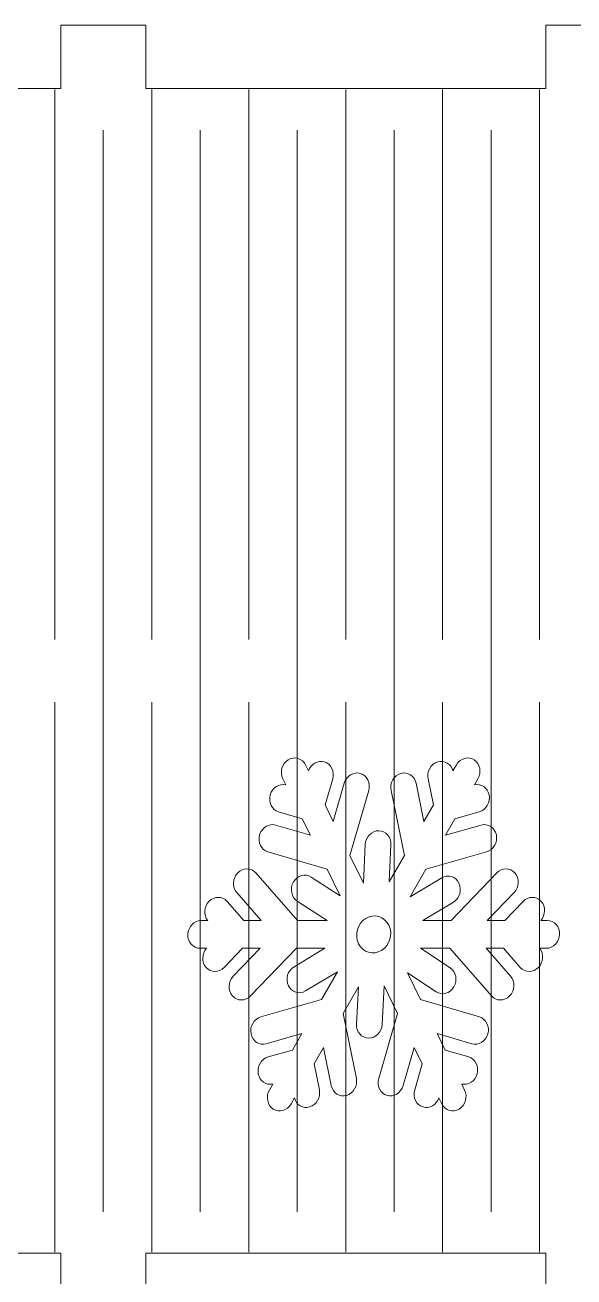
# Model space of a CAD drawing. Header units: centimetres. Extents: x -36.4 to 36.4, y -33.4 to 34.3.
# Drawn here: x 19.47 to 24.65, y -21.13 to -9.3 of the extents above; entities that cross this region are included whole.
import ezdxf

# ---------------------------------------------------------------- set-up
doc = ezdxf.new("R2010")
doc.units = ezdxf.units.CM
doc.header["$MEASUREMENT"] = 0
doc.layers.add('layer 1', color=7, linetype='Continuous')

msp = doc.modelspace()

# ---------------------------------------------------------------- linework, layer by layer
at = {"layer": 'layer 1', "color": 177, "lineweight": 9}
msp.add_open_spline([(-29.8982, -9.902), (-29.8982, -9.902), (-25.95688, -9.902), (-25.95688, -9.902), (-25.95688, -9.902), (-25.95688, -9.902), (-25.95688, -9.302), (-25.95688, -9.302), (-25.95688, -9.302), (-25.95688, -9.302), (-25.15688, -9.302), (-25.15688, -9.302), (-25.15688, -9.302), (-25.15688, -9.302), (-25.15688, -9.902), (-25.15688, -9.902), (-25.15688, -9.902), (-25.15688, -9.902), (-21.38042, -9.902), (-21.38042, -9.902), (-21.38042, -9.902), (-21.38042, -9.902), (-21.38042, -9.302), (-21.38042, -9.302), (-21.38042, -9.302), (-21.38042, -9.302), (-20.58042, -9.302), (-20.58042, -9.302), (-20.58042, -9.302), (-20.58042, -9.302), (-20.58042, -9.902), (-20.58042, -9.902), (-20.58042, -9.902), (-20.58042, -9.902), (-16.80398, -9.902), (-16.80398, -9.902), (-16.80398, -9.902), (-16.80398, -9.902), (-16.80398, -9.302), (-16.80398, -9.302), (-16.80398, -9.302), (-16.80398, -9.302), (-16.00398, -9.302), (-16.00398, -9.302), (-16.00398, -9.302), (-16.00398, -9.302), (-16.00398, -9.902), (-16.00398, -9.902), (-16.00398, -9.902), (-16.00398, -9.902), (-12.22754, -9.902), (-12.22754, -9.902), (-12.22754, -9.902), (-12.22754, -9.902), (-12.22754, -9.302), (-12.22754, -9.302), (-12.22754, -9.302), (-12.22754, -9.302), (-11.42754, -9.302), (-11.42754, -9.302), (-11.42754, -9.302), (-11.42754, -9.302), (-11.42754, -9.902), (-11.42754, -9.902), (-11.42754, -9.902), (-11.42754, -9.902), (-7.6511, -9.902), (-7.6511, -9.902), (-7.6511, -9.902), (-7.6511, -9.902), (-7.6511, -9.302), (-7.6511, -9.302), (-7.6511, -9.302), (-7.6511, -9.302), (-6.8511, -9.302), (-6.8511, -9.302), (-6.8511, -9.302), (-6.8511, -9.302), (-6.8511, -9.902), (-6.8511, -9.902), (-6.8511, -9.902), (-6.8511, -9.902), (-3.07466, -9.902), (-3.07466, -9.902), (-3.07466, -9.902), (-3.07466, -9.902), (-3.07466, -9.302), (-3.07466, -9.302), (-3.07466, -9.302), (-3.07466, -9.302), (-2.27466, -9.302), (-2.27466, -9.302), (-2.27466, -9.302), (-2.27466, -9.302), (-2.27466, -9.902), (-2.27466, -9.902), (-2.27466, -9.902), (-2.27466, -9.902), (1.5018, -9.902), (1.5018, -9.902), (1.5018, -9.902), (1.5018, -9.902), (1.5018, -9.302), (1.5018, -9.302), (1.5018, -9.302), (1.5018, -9.302), (2.3018, -9.302), (2.3018, -9.302), (2.3018, -9.302), (2.3018, -9.302), (2.3018, -9.902), (2.3018, -9.902), (2.3018, -9.902), (2.3018, -9.902), (6.07826, -9.902), (6.07826, -9.902), (6.07826, -9.902), (6.07826, -9.902), (6.07826, -9.302), (6.07826, -9.302), (6.07826, -9.302), (6.07826, -9.302), (6.87826, -9.302), (6.87826, -9.302), (6.87826, -9.302), (6.87826, -9.302), (6.87826, -9.902), (6.87826, -9.902), (6.87826, -9.902), (6.87826, -9.902), (10.65472, -9.902), (10.65472, -9.902), (10.65472, -9.902), (10.65472, -9.902), (10.65472, -9.302), (10.65472, -9.302), (10.65472, -9.302), (10.65472, -9.302), (11.45472, -9.302), (11.45472, -9.302), (11.45472, -9.302), (11.45472, -9.302), (11.45472, -9.902), (11.45472, -9.902), (11.45472, -9.902), (11.45472, -9.902), (15.23116, -9.902), (15.23116, -9.902), (15.23116, -9.902), (15.23116, -9.902), (15.23116, -9.302), (15.23116, -9.302), (15.23116, -9.302), (15.23116, -9.302), (16.03116, -9.302), (16.03116, -9.302), (16.03116, -9.302), (16.03116, -9.302), (16.03116, -9.902), (16.03116, -9.902), (16.03116, -9.902), (16.03116, -9.902), (19.8076, -9.902), (19.8076, -9.902), (19.8076, -9.902), (19.8076, -9.902), (19.8076, -9.302), (19.8076, -9.302), (19.8076, -9.302), (19.8076, -9.302), (20.6076, -9.302), (20.6076, -9.302), (20.6076, -9.302), (20.6076, -9.302), (20.6076, -9.902), (20.6076, -9.902), (20.6076, -9.902), (20.6076, -9.902), (24.38404, -9.902), (24.38404, -9.902), (24.38404, -9.902), (24.38404, -9.902), (24.38404, -9.302), (24.38404, -9.302), (24.38404, -9.302), (24.38404, -9.302), (25.18404, -9.302), (25.18404, -9.302), (25.18404, -9.302), (25.18404, -9.302), (25.18404, -9.902), (25.18404, -9.902), (25.18404, -9.902), (25.18404, -9.902), (28.96048, -9.902), (28.96048, -9.902), (28.96048, -9.902), (28.96048, -9.902), (28.96048, -9.302), (28.96048, -9.302), (28.96048, -9.302), (28.96048, -9.302), (29.76048, -9.302), (29.76048, -9.302), (29.76048, -9.302), (29.76048, -9.302), (29.76048, -9.902), (29.76048, -9.902), (29.76048, -9.902), (29.76048, -9.902), (33.7018, -9.902), (33.7018, -9.902), (33.7018, -9.902), (33.7018, -9.902), (33.7018, -9.302), (33.7018, -9.302), (33.7018, -9.302), (33.7018, -9.302), (34.5018, -9.302), (34.5018, -9.302), (34.5018, -9.302), (34.5018, -13.36866), (34.5018, -17.43534), (34.5018, -21.502), (34.5018, -21.502), (34.5018, -21.502), (33.7018, -21.502), (33.7018, -21.502), (33.7018, -21.502), (33.7018, -21.502), (33.7018, -20.902), (33.7018, -20.902), (33.7018, -20.902), (33.7018, -20.902), (29.76048, -20.902), (29.76048, -20.902), (29.76048, -20.902), (29.76048, -20.902), (29.76048, -21.502), (29.76048, -21.502), (29.76048, -21.502), (29.76048, -21.502), (28.96048, -21.502), (28.96048, -21.502), (28.96048, -21.502), (28.96048, -21.502), (28.96048, -20.902), (28.96048, -20.902), (28.96048, -20.902), (28.96048, -20.902), (25.18404, -20.902), (25.18404, -20.902), (25.18404, -20.902), (25.18404, -20.902), (25.18404, -21.502), (25.18404, -21.502), (25.18404, -21.502), (25.18404, -21.502), (24.38404, -21.502), (24.38404, -21.502), (24.38404, -21.502), (24.38404, -21.502), (24.38404, -20.902), (24.38404, -20.902), (24.38404, -20.902), (24.38404, -20.902), (20.6076, -20.902), (20.6076, -20.902), (20.6076, -20.902), (20.6076, -20.902), (20.6076, -21.502), (20.6076, -21.502), (20.6076, -21.502), (20.6076, -21.502), (19.8076, -21.502), (19.8076, -21.502), (19.8076, -21.502), (19.8076, -21.502), (19.8076, -20.902), (19.8076, -20.902), (19.8076, -20.902), (19.8076, -20.902), (16.03116, -20.902), (16.03116, -20.902), (16.03116, -20.902), (16.03116, -20.902), (16.03116, -21.502), (16.03116, -21.502), (16.03116, -21.502), (16.03116, -21.502), (15.23116, -21.502), (15.23116, -21.502), (15.23116, -21.502), (15.23116, -21.502), (15.23116, -20.902), (15.23116, -20.902), (15.23116, -20.902), (15.23116, -20.902), (11.45472, -20.902), (11.45472, -20.902), (11.45472, -20.902), (11.45472, -20.902), (11.45472, -21.502), (11.45472, -21.502), (11.45472, -21.502), (11.45472, -21.502), (10.65472, -21.502), (10.65472, -21.502), (10.65472, -21.502), (10.65472, -21.502), (10.65472, -20.902), (10.65472, -20.902), (10.65472, -20.902), (10.65472, -20.902), (6.87826, -20.902), (6.87826, -20.902), (6.87826, -20.902), (6.87826, -20.902), (6.87826, -21.502), (6.87826, -21.502), (6.87826, -21.502), (6.87826, -21.502), (6.07826, -21.502), (6.07826, -21.502), (6.07826, -21.502), (6.07826, -21.502), (6.07826, -20.902), (6.07826, -20.902), (6.07826, -20.902), (6.07826, -20.902), (2.3018, -20.902), (2.3018, -20.902), (2.3018, -20.902), (2.3018, -20.902), (2.3018, -21.502), (2.3018, -21.502), (2.3018, -21.502), (2.3018, -21.502), (1.5018, -21.502), (1.5018, -21.502), (1.5018, -21.502), (1.5018, -21.502), (1.5018, -20.902), (1.5018, -20.902), (1.5018, -20.902), (1.5018, -20.902), (-2.27466, -20.902), (-2.27466, -20.902), (-2.27466, -20.902), (-2.27466, -20.902), (-2.27466, -21.502), (-2.27466, -21.502), (-2.27466, -21.502), (-2.27466, -21.502), (-3.07466, -21.502), (-3.07466, -21.502), (-3.07466, -21.502), (-3.07466, -21.502), (-3.07466, -20.902), (-3.07466, -20.902), (-3.07466, -20.902), (-3.07466, -20.902), (-6.8511, -20.902), (-6.8511, -20.902), (-6.8511, -20.902), (-6.8511, -20.902), (-6.8511, -21.502), (-6.8511, -21.502), (-6.8511, -21.502), (-6.8511, -21.502), (-7.6511, -21.502), (-7.6511, -21.502), (-7.6511, -21.502), (-7.6511, -21.502), (-7.6511, -20.902), (-7.6511, -20.902), (-7.6511, -20.902), (-7.6511, -20.902), (-11.42754, -20.902), (-11.42754, -20.902), (-11.42754, -20.902), (-11.42754, -20.902), (-11.42754, -21.502), (-11.42754, -21.502), (-11.42754, -21.502), (-11.42754, -21.502), (-12.22754, -21.502), (-12.22754, -21.502), (-12.22754, -21.502), (-12.22754, -21.502), (-12.22754, -20.902), (-12.22754, -20.902), (-12.22754, -20.902), (-12.22754, -20.902), (-16.00398, -20.902), (-16.00398, -20.902), (-16.00398, -20.902), (-16.00398, -20.902), (-16.00398, -21.502), (-16.00398, -21.502), (-16.00398, -21.502), (-16.00398, -21.502), (-16.80398, -21.502), (-16.80398, -21.502), (-16.80398, -21.502), (-16.80398, -21.502), (-16.80398, -20.902), (-16.80398, -20.902), (-16.80398, -20.902), (-16.80398, -20.902), (-20.58042, -20.902), (-20.58042, -20.902), (-20.58042, -20.902), (-20.58042, -20.902), (-20.58042, -21.502), (-20.58042, -21.502), (-20.58042, -21.502), (-20.58042, -21.502), (-21.38042, -21.502), (-21.38042, -21.502), (-21.38042, -21.502), (-21.38042, -21.502), (-21.38042, -20.902), (-21.38042, -20.902), (-21.38042, -20.902), (-21.38042, -20.902), (-25.15688, -20.902), (-25.15688, -20.902), (-25.15688, -20.902), (-25.15688, -20.902), (-25.15688, -21.502), (-25.15688, -21.502), (-25.15688, -21.502), (-25.15688, -21.502), (-25.95688, -21.502), (-25.95688, -21.502), (-25.95688, -21.502), (-25.95688, -21.502), (-25.95688, -20.902), (-25.95688, -20.902), (-25.95688, -20.902), (-25.95688, -20.902), (-29.8982, -20.902), (-29.8982, -20.902), (-29.8982, -20.902), (-29.8982, -20.902), (-29.8982, -21.502), (-29.8982, -21.502), (-29.8982, -21.502), (-29.8982, -21.502), (-30.6982, -21.502), (-30.6982, -21.502), (-30.6982, -21.502), (-30.6982, -17.43534), (-30.6982, -13.36866), (-30.6982, -9.302), (-30.6982, -9.302), (-30.6982, -9.302), (-29.8982, -9.302), (-29.8982, -9.302), (-29.8982, -9.302), (-29.8982, -9.302), (-29.8982, -9.902), (-29.8982, -9.902)], degree=3, knots=[0, 0, 0, 0, 0.00854701, 0.00854701, 0.00854701, 0.00854701, 0.01709402, 0.01709402, 0.01709402, 0.01709402, 0.02564103, 0.02564103, 0.02564103, 0.02564103, 0.03418803, 0.03418803, 0.03418803, 0.03418803, 0.04273504, 0.04273504, 0.04273504, 0.04273504, 0.05128205, 0.05128205, 0.05128205, 0.05128205, 0.05982906, 0.05982906, 0.05982906, 0.05982906, 0.06837607, 0.06837607, 0.06837607, 0.06837607, 0.07692308, 0.07692308, 0.07692308, 0.07692308, 0.08547009, 0.08547009, 0.08547009, 0.08547009, 0.09401709, 0.09401709, 0.09401709, 0.09401709, 0.1025641, 0.1025641, 0.1025641, 0.1025641, 0.11111111, 0.11111111, 0.11111111, 0.11111111, 0.11965812, 0.11965812, 0.11965812, 0.11965812, 0.12820513, 0.12820513, 0.12820513, 0.12820513, 0.13675214, 0.13675214, 0.13675214, 0.13675214, 0.14529915, 0.14529915, 0.14529915, 0.14529915, 0.15384615, 0.15384615, 0.15384615, 0.15384615, 0.16239316, 0.16239316, 0.16239316, 0.16239316, 0.17094017, 0.17094017, 0.17094017, 0.17094017, 0.17948718, 0.17948718, 0.17948718, 0.17948718, 0.18803419, 0.18803419, 0.18803419, 0.18803419, 0.1965812, 0.1965812, 0.1965812, 0.1965812, 0.20512821, 0.20512821, 0.20512821, 0.20512821, 0.21367521, 0.21367521, 0.21367521, 0.21367521, 0.22222222, 0.22222222, 0.22222222, 0.22222222, 0.23076923, 0.23076923, 0.23076923, 0.23076923, 0.23931624, 0.23931624, 0.23931624, 0.23931624, 0.24786325, 0.24786325, 0.24786325, 0.24786325, 0.25641026, 0.25641026, 0.25641026, 0.25641026, 0.26495726, 0.26495726, 0.26495726, 0.26495726, 0.27350427, 0.27350427, 0.27350427, 0.27350427, 0.28205128, 0.28205128, 0.28205128, 0.28205128, 0.29059829, 0.29059829, 0.29059829, 0.29059829, 0.2991453, 0.2991453, 0.2991453, 0.2991453, 0.30769231, 0.30769231, 0.30769231, 0.30769231, 0.31623932, 0.31623932, 0.31623932, 0.31623932, 0.32478632, 0.32478632, 0.32478632, 0.32478632, 0.33333333, 0.33333333, 0.33333333, 0.33333333, 0.34188034, 0.34188034, 0.34188034, 0.34188034, 0.35042735, 0.35042735, 0.35042735, 0.35042735, 0.35897436, 0.35897436, 0.35897436, 0.35897436, 0.36752137, 0.36752137, 0.36752137, 0.36752137, 0.37606838, 0.37606838, 0.37606838, 0.37606838, 0.38461538, 0.38461538, 0.38461538, 0.38461538, 0.39316239, 0.39316239, 0.39316239, 0.39316239, 0.4017094, 0.4017094, 0.4017094, 0.4017094, 0.41025641, 0.41025641, 0.41025641, 0.41025641, 0.41880342, 0.41880342, 0.41880342, 0.41880342, 0.42735043, 0.42735043, 0.42735043, 0.42735043, 0.43589744, 0.43589744, 0.43589744, 0.43589744, 0.44444444, 0.44444444, 0.44444444, 0.44444444, 0.45299145, 0.45299145, 0.45299145, 0.45299145, 0.46153846, 0.46153846, 0.46153846, 0.46153846, 0.47008547, 0.47008547, 0.47008547, 0.47008547, 0.47863248, 0.47863248, 0.47863248, 0.47863248, 0.48717949, 0.48717949, 0.48717949, 0.48717949, 0.4957265, 0.4957265, 0.4957265, 0.4957265, 0.5042735, 0.5042735, 0.5042735, 0.5042735, 0.51282051, 0.51282051, 0.51282051, 0.51282051, 0.52136752, 0.52136752, 0.52136752, 0.52136752, 0.52991453, 0.52991453, 0.52991453, 0.52991453, 0.53846154, 0.53846154, 0.53846154, 0.53846154, 0.54700855, 0.54700855, 0.54700855, 0.54700855, 0.55555556, 0.55555556, 0.55555556, 0.55555556, 0.56410256, 0.56410256, 0.56410256, 0.56410256, 0.57264957, 0.57264957, 0.57264957, 0.57264957, 0.58119658, 0.58119658, 0.58119658, 0.58119658, 0.58974359, 0.58974359, 0.58974359, 0.58974359, 0.5982906, 0.5982906, 0.5982906, 0.5982906, 0.60683761, 0.60683761, 0.60683761, 0.60683761, 0.61538462, 0.61538462, 0.61538462, 0.61538462, 0.62393162, 0.62393162, 0.62393162, 0.62393162, 0.63247863, 0.63247863, 0.63247863, 0.63247863, 0.64102564, 0.64102564, 0.64102564, 0.64102564, 0.64957265, 0.64957265, 0.64957265, 0.64957265, 0.65811966, 0.65811966, 0.65811966, 0.65811966, 0.66666667, 0.66666667, 0.66666667, 0.66666667, 0.67521368, 0.67521368, 0.67521368, 0.67521368, 0.68376068, 0.68376068, 0.68376068, 0.68376068, 0.69230769, 0.69230769, 0.69230769, 0.69230769, 0.7008547, 0.7008547, 0.7008547, 0.7008547, 0.70940171, 0.70940171, 0.70940171, 0.70940171, 0.71794872, 0.71794872, 0.71794872, 0.71794872, 0.72649573, 0.72649573, 0.72649573, 0.72649573, 0.73504274, 0.73504274, 0.73504274, 0.73504274, 0.74358974, 0.74358974, 0.74358974, 0.74358974, 0.75213675, 0.75213675, 0.75213675, 0.75213675, 0.76068376, 0.76068376, 0.76068376, 0.76068376, 0.76923077, 0.76923077, 0.76923077, 0.76923077, 0.77777778, 0.77777778, 0.77777778, 0.77777778, 0.78632479, 0.78632479, 0.78632479, 0.78632479, 0.79487179, 0.79487179, 0.79487179, 0.79487179, 0.8034188, 0.8034188, 0.8034188, 0.8034188, 0.81196581, 0.81196581, 0.81196581, 0.81196581, 0.82051282, 0.82051282, 0.82051282, 0.82051282, 0.82905983, 0.82905983, 0.82905983, 0.82905983, 0.83760684, 0.83760684, 0.83760684, 0.83760684, 0.84615385, 0.84615385, 0.84615385, 0.84615385, 0.85470085, 0.85470085, 0.85470085, 0.85470085, 0.86324786, 0.86324786, 0.86324786, 0.86324786, 0.87179487, 0.87179487, 0.87179487, 0.87179487, 0.88034188, 0.88034188, 0.88034188, 0.88034188, 0.88888889, 0.88888889, 0.88888889, 0.88888889, 0.8974359, 0.8974359, 0.8974359, 0.8974359, 0.90598291, 0.90598291, 0.90598291, 0.90598291, 0.91452991, 0.91452991, 0.91452991, 0.91452991, 0.92307692, 0.92307692, 0.92307692, 0.92307692, 0.93162393, 0.93162393, 0.93162393, 0.93162393, 0.94017094, 0.94017094, 0.94017094, 0.94017094, 0.94871795, 0.94871795, 0.94871795, 0.94871795, 0.95726496, 0.95726496, 0.95726496, 0.95726496, 0.96581197, 0.96581197, 0.96581197, 0.96581197, 0.97435897, 0.97435897, 0.97435897, 0.97435897, 0.98290598, 0.98290598, 0.98290598, 0.98290598, 1, 1, 1, 1], dxfattribs=at)
for points in [[(19.74995, -15.10508), (19.74995, -15.10508), (19.74995, -9.91141), (19.74995, -9.91141)], [(20.66524, -15.10508), (20.66524, -15.10508), (20.66524, -9.91141), (20.66524, -9.91141)], [(21.58053, -15.10508), (21.58053, -15.10508), (21.58053, -9.91141), (21.58053, -9.91141)], [(22.49582, -15.10508), (22.49582, -15.10508), (22.49582, -9.91141), (22.49582, -9.91141)], [(23.4111, -15.10508), (23.4111, -15.10508), (23.4111, -9.91141), (23.4111, -9.91141)], [(24.32639, -15.10508), (24.32639, -15.10508), (24.32639, -9.91141), (24.32639, -9.91141)], [(20.2076, -10.29394), (20.2076, -10.29394), (20.2076, -20.51006), (20.2076, -20.51006)], [(21.12288, -10.29394), (21.12288, -10.29394), (21.12288, -20.51006), (21.12288, -20.51006)], [(22.03817, -10.29394), (22.03817, -10.29394), (22.03817, -20.51006), (22.03817, -20.51006)], [(22.95346, -10.29394), (22.95346, -10.29394), (22.95346, -20.51006), (22.95346, -20.51006)], [(23.86875, -10.29394), (23.86875, -10.29394), (23.86875, -20.51006), (23.86875, -20.51006)], [(19.74995, -20.89261), (19.74995, -20.89261), (19.74995, -15.69892), (19.74995, -15.69892)], [(20.66524, -20.89261), (20.66524, -20.89261), (20.66524, -15.69894), (20.66524, -15.69894)], [(21.58053, -20.89261), (21.58053, -20.89261), (21.58053, -15.69894), (21.58053, -15.69894)], [(22.49582, -20.89261), (22.49582, -20.89261), (22.49582, -15.69892), (22.49582, -15.69892)], [(23.4111, -20.89261), (23.4111, -20.89261), (23.4111, -15.69892), (23.4111, -15.69892)], [(24.32639, -20.89261), (24.32639, -20.89261), (24.32639, -15.69894), (24.32639, -15.69894)]]:
    msp.add_open_spline(points, degree=3, dxfattribs=at)
at = {"layer": 'layer 1', "color": 7, "lineweight": 9}
for points, knots in [([(22.37754, -16.82332), (22.37754, -16.82332), (22.48225, -16.46353), (22.48225, -16.46353), (22.48225, -16.46353), (22.50258, -16.3937), (22.57096, -16.3521), (22.6345, -16.37091), (22.6345, -16.37091), (22.69804, -16.38972), (22.73327, -16.46201), (22.71295, -16.53184), (22.71295, -16.53184), (22.71295, -16.53184), (22.53464, -17.1445), (22.53464, -17.1445), (22.53464, -17.1445), (22.53464, -17.1445), (22.66274, -17.40638), (22.66274, -17.40638), (22.66274, -17.40638), (22.66274, -17.40638), (22.68054, -17.04222), (22.68054, -17.04222), (22.68054, -17.04222), (22.68409, -16.96989), (22.74129, -16.91131), (22.8079, -16.91178), (22.8079, -16.91178), (22.87451, -16.91227), (22.92595, -16.97163), (22.92242, -17.04394), (22.92242, -17.04394), (22.92242, -17.04394), (22.9052, -17.39618), (22.9052, -17.39618), (22.9052, -17.39618), (22.9052, -17.39618), (23.04984, -17.1445), (23.04984, -17.1445), (23.04984, -17.1445), (23.04984, -17.1445), (22.92398, -16.53186), (22.92398, -16.53186), (22.92398, -16.53186), (22.90964, -16.46203), (22.95106, -16.38974), (23.01621, -16.37093), (23.01621, -16.37093), (23.08136, -16.35211), (23.14618, -16.39372), (23.16052, -16.46355), (23.16052, -16.46355), (23.16052, -16.46355), (23.23444, -16.82332), (23.23444, -16.82332), (23.23444, -16.82332), (23.23444, -16.82332), (23.32369, -16.66804), (23.32369, -16.66804), (23.32369, -16.66804), (23.32369, -16.66804), (23.27319, -16.42223), (23.27319, -16.42223), (23.27319, -16.42223), (23.25885, -16.35241), (23.30028, -16.28011), (23.36542, -16.26129), (23.36542, -16.26129), (23.4284, -16.2431), (23.49112, -16.2814), (23.50816, -16.34711), (23.50816, -16.34711), (23.50816, -16.34711), (23.54093, -16.29009), (23.54093, -16.29009), (23.54093, -16.29009), (23.57693, -16.22746), (23.65209, -16.20587), (23.70824, -16.24203), (23.70824, -16.24203), (23.7644, -16.27819), (23.78084, -16.35875), (23.74484, -16.42138), (23.74484, -16.42138), (23.74484, -16.42138), (23.71207, -16.47839), (23.71207, -16.47839), (23.71207, -16.47839), (23.77503, -16.46421), (23.836, -16.50553), (23.8497, -16.57309), (23.8497, -16.57309), (23.86387, -16.64298), (23.82225, -16.71515), (23.75708, -16.73378), (23.75708, -16.73378), (23.75708, -16.73378), (23.5276, -16.79933), (23.5276, -16.79933), (23.5276, -16.79933), (23.5276, -16.79933), (23.43835, -16.95462), (23.43835, -16.95462), (23.43835, -16.95462), (23.43835, -16.95462), (23.77422, -16.85868), (23.77422, -16.85868), (23.77422, -16.85868), (23.83939, -16.84005), (23.9041, -16.88186), (23.91827, -16.95175), (23.91827, -16.95175), (23.93244, -17.02162), (23.89083, -17.0938), (23.82564, -17.11242), (23.82564, -17.11242), (23.82564, -17.11242), (23.25375, -17.27579), (23.25375, -17.27579), (23.25375, -17.27579), (23.25375, -17.27579), (23.10322, -17.53768), (23.10322, -17.53768), (23.10322, -17.53768), (23.10322, -17.53768), (23.40263, -17.35769), (23.40263, -17.35769), (23.40263, -17.35769), (23.46209, -17.32194), (23.53525, -17.34407), (23.56548, -17.40692), (23.56548, -17.40692), (23.59573, -17.4698), (23.5719, -17.55023), (23.51246, -17.58596), (23.51246, -17.58596), (23.51246, -17.58596), (23.22289, -17.76004), (23.22289, -17.76004), (23.22289, -17.76004), (23.22289, -17.76004), (23.49062, -17.76004), (23.49062, -17.76004), (23.49062, -17.76004), (23.49062, -17.76004), (23.92266, -17.31078), (23.92266, -17.31078), (23.92266, -17.31078), (23.97191, -17.25957), (24.04877, -17.25946), (24.09376, -17.31051), (24.09376, -17.31051), (24.13876, -17.36159), (24.13529, -17.445), (24.08606, -17.49621), (24.08606, -17.49621), (24.08606, -17.49621), (23.83234, -17.76004), (23.83234, -17.76004), (23.83234, -17.76004), (23.83234, -17.76004), (23.99756, -17.76004), (23.99756, -17.76004), (23.99756, -17.76004), (23.99756, -17.76004), (24.17091, -17.57979), (24.17091, -17.57979), (24.17091, -17.57979), (24.22014, -17.52858), (24.297, -17.52847), (24.342, -17.57954), (24.342, -17.57954), (24.38551, -17.62891), (24.38371, -17.70853), (24.339, -17.76004), (24.339, -17.76004), (24.339, -17.76004), (24.39965, -17.76004), (24.39965, -17.76004), (24.39965, -17.76004), (24.46627, -17.76004), (24.5181, -17.81903), (24.515, -17.89134), (24.515, -17.89134), (24.51191, -17.96364), (24.45503, -18.02263), (24.38841, -18.02263), (24.38841, -18.02263), (24.38841, -18.02263), (24.32776, -18.02263), (24.32776, -18.02263), (24.32776, -18.02263), (24.36806, -18.07414), (24.36304, -18.15378), (24.3153, -18.20317), (24.3153, -18.20317), (24.26593, -18.25423), (24.18909, -18.25411), (24.14422, -18.20291), (24.14422, -18.20291), (24.14422, -18.20291), (23.98629, -18.02263), (23.98629, -18.02263), (23.98629, -18.02263), (23.98629, -18.02263), (23.82109, -18.02263), (23.82109, -18.02263), (23.82109, -18.02263), (23.82109, -18.02263), (24.05222, -18.28649), (24.05222, -18.28649), (24.05222, -18.28649), (24.09707, -18.33769), (24.0934, -18.4211), (24.04403, -18.47218), (24.04403, -18.47218), (23.99467, -18.52324), (23.91782, -18.52312), (23.87295, -18.47192), (23.87295, -18.47192), (23.87295, -18.47192), (23.47938, -18.02263), (23.47938, -18.02263), (23.47938, -18.02263), (23.47938, -18.02263), (23.20076, -18.02263), (23.20076, -18.02263), (23.20076, -18.02263), (23.20076, -18.02263), (23.48235, -18.20681), (23.48235, -18.20681), (23.48235, -18.20681), (23.53827, -18.24338), (23.55422, -18.32409), (23.51785, -18.38648), (23.51785, -18.38648), (23.48148, -18.44886), (23.40621, -18.46993), (23.3503, -18.43335), (23.3503, -18.43335), (23.3503, -18.43335), (23.07793, -18.25522), (23.07793, -18.25522), (23.07793, -18.25522), (23.07793, -18.25522), (23.20105, -18.5069), (23.20105, -18.5069), (23.20105, -18.5069), (23.20105, -18.5069), (23.75895, -18.67027), (23.75895, -18.67027), (23.75895, -18.67027), (23.82255, -18.6889), (23.85798, -18.76107), (23.83783, -18.83094), (23.83783, -18.83094), (23.81768, -18.90083), (23.74938, -18.94264), (23.68581, -18.92401), (23.68581, -18.92401), (23.68581, -18.92401), (23.35815, -18.82807), (23.35815, -18.82807), (23.35815, -18.82807), (23.35815, -18.82807), (23.43411, -18.98336), (23.43411, -18.98336), (23.43411, -18.98336), (23.43411, -18.98336), (23.65796, -19.0489), (23.65796, -19.0489), (23.65796, -19.0489), (23.72155, -19.06752), (23.75699, -19.1397), (23.73683, -19.20957), (23.73683, -19.20957), (23.71735, -19.27717), (23.65283, -19.31849), (23.5911, -19.30429), (23.5911, -19.30429), (23.5911, -19.30429), (23.61899, -19.36131), (23.61899, -19.36131), (23.61899, -19.36131), (23.64963, -19.42394), (23.62629, -19.5045), (23.56704, -19.54066), (23.56704, -19.54066), (23.50778, -19.57683), (23.43448, -19.55524), (23.40384, -19.49261), (23.40384, -19.49261), (23.40384, -19.49261), (23.37595, -19.43559), (23.37595, -19.43559), (23.37595, -19.43559), (23.35328, -19.50129), (23.28728, -19.53959), (23.22586, -19.5214), (23.22586, -19.5214), (23.16233, -19.50259), (23.12709, -19.43028), (23.14741, -19.36047), (23.14741, -19.36047), (23.14741, -19.36047), (23.21896, -19.11466), (23.21896, -19.11466), (23.21896, -19.11466), (23.21896, -19.11466), (23.143, -18.95937), (23.143, -18.95937), (23.143, -18.95937), (23.143, -18.95937), (23.03828, -19.31914), (23.03828, -19.31914), (23.03828, -19.31914), (23.01796, -19.38898), (22.94957, -19.43058), (22.88604, -19.41177), (22.88604, -19.41177), (22.8225, -19.39295), (22.78726, -19.32066), (22.80759, -19.25083), (22.80759, -19.25083), (22.80759, -19.25083), (22.9859, -18.6382), (22.9859, -18.6382), (22.9859, -18.6382), (22.9859, -18.6382), (22.85781, -18.37633), (22.85781, -18.37633), (22.85781, -18.37633), (22.85781, -18.37633), (22.83999, -18.74048), (22.83999, -18.74048), (22.83999, -18.74048), (22.83645, -18.8128), (22.77924, -18.87138), (22.71264, -18.87091), (22.71264, -18.87091), (22.64602, -18.87042), (22.59459, -18.81106), (22.59812, -18.73875), (22.59812, -18.73875), (22.59812, -18.73875), (22.61534, -18.38652), (22.61534, -18.38652), (22.61534, -18.38652), (22.61534, -18.38652), (22.4707, -18.63818), (22.4707, -18.63818), (22.4707, -18.63818), (22.4707, -18.63818), (22.59655, -19.25083), (22.59655, -19.25083), (22.59655, -19.25083), (22.6109, -19.32066), (22.56947, -19.39295), (22.50433, -19.41177), (22.50433, -19.41177), (22.43918, -19.43058), (22.37436, -19.38898), (22.36001, -19.31914), (22.36001, -19.31914), (22.36001, -19.31914), (22.2861, -18.95935), (22.2861, -18.95935), (22.2861, -18.95935), (22.2861, -18.95935), (22.19684, -19.11464), (22.19684, -19.11464), (22.19684, -19.11464), (22.19684, -19.11464), (22.24734, -19.36047), (22.24734, -19.36047), (22.24734, -19.36047), (22.26169, -19.4303), (22.22026, -19.50259), (22.15511, -19.5214), (22.15511, -19.5214), (22.09212, -19.53959), (22.02942, -19.50129), (22.01237, -19.43559), (22.01237, -19.43559), (22.01237, -19.43559), (21.9796, -19.49261), (21.9796, -19.49261), (21.9796, -19.49261), (21.9436, -19.55524), (21.86845, -19.57683), (21.81229, -19.54066), (21.81229, -19.54066), (21.75614, -19.5045), (21.73969, -19.42394), (21.77569, -19.36131), (21.77569, -19.36131), (21.77569, -19.36131), (21.80846, -19.30429), (21.80846, -19.30429), (21.80846, -19.30429), (21.7455, -19.31847), (21.68454, -19.27715), (21.67084, -19.20959), (21.67084, -19.20959), (21.65667, -19.1397), (21.69828, -19.06752), (21.76346, -19.0489), (21.76346, -19.0489), (21.76346, -19.0489), (21.99293, -18.98334), (21.99293, -18.98334), (21.99293, -18.98334), (21.99293, -18.98334), (22.08217, -18.82807), (22.08217, -18.82807), (22.08217, -18.82807), (22.08217, -18.82807), (21.74632, -18.92401), (21.74632, -18.92401), (21.74632, -18.92401), (21.68114, -18.94264), (21.61643, -18.90083), (21.60226, -18.83094), (21.60226, -18.83094), (21.58809, -18.76107), (21.6297, -18.6889), (21.69489, -18.67027), (21.69489, -18.67027), (21.69489, -18.67027), (22.26677, -18.5069), (22.26677, -18.5069), (22.26677, -18.5069), (22.26677, -18.5069), (22.41731, -18.245), (22.41731, -18.245), (22.41731, -18.245), (22.41731, -18.245), (22.1179, -18.42501), (22.1179, -18.42501), (22.1179, -18.42501), (22.05844, -18.46076), (21.98528, -18.43862), (21.95505, -18.37577), (21.95505, -18.37577), (21.9248, -18.3129), (21.94864, -18.23247), (22.00808, -18.19674), (22.00808, -18.19674), (22.00808, -18.19674), (22.29768, -18.02263), (22.29768, -18.02263), (22.29768, -18.02263), (22.29768, -18.02263), (22.02991, -18.02263), (22.02991, -18.02263), (22.02991, -18.02263), (22.02991, -18.02263), (21.59788, -18.47192), (21.59788, -18.47192), (21.59788, -18.47192), (21.54863, -18.52312), (21.47177, -18.52324), (21.42677, -18.47218), (21.42677, -18.47218), (21.38178, -18.4211), (21.38525, -18.33769), (21.43448, -18.28649), (21.43448, -18.28649), (21.43448, -18.28649), (21.68821, -18.02263), (21.68821, -18.02263), (21.68821, -18.02263), (21.68821, -18.02263), (21.52301, -18.02263), (21.52301, -18.02263), (21.52301, -18.02263), (21.52301, -18.02263), (21.34964, -18.20291), (21.34964, -18.20291), (21.34964, -18.20291), (21.30039, -18.25411), (21.22353, -18.25423), (21.17854, -18.20317), (21.17854, -18.20317), (21.13503, -18.15378), (21.13683, -18.07414), (21.18153, -18.02263), (21.18153, -18.02263), (21.18153, -18.02263), (21.12089, -18.02263), (21.12089, -18.02263), (21.12089, -18.02263), (21.05427, -18.02263), (21.00244, -17.96364), (21.00553, -17.89134), (21.00553, -17.89134), (21.00863, -17.81903), (21.06551, -17.76004), (21.13213, -17.76004), (21.13213, -17.76004), (21.13213, -17.76004), (21.19277, -17.76004), (21.19277, -17.76004), (21.19277, -17.76004), (21.1525, -17.70853), (21.15751, -17.62891), (21.20525, -17.57952), (21.20525, -17.57952), (21.25462, -17.52847), (21.33147, -17.52858), (21.37633, -17.57979), (21.37633, -17.57979), (21.37633, -17.57979), (21.53425, -17.76004), (21.53425, -17.76004), (21.53425, -17.76004), (21.53425, -17.76004), (21.69943, -17.76004), (21.69943, -17.76004), (21.69943, -17.76004), (21.69943, -17.76004), (21.46831, -17.49621), (21.46831, -17.49621), (21.46831, -17.49621), (21.42346, -17.445), (21.42714, -17.36159), (21.4765, -17.31051), (21.4765, -17.31051), (21.52587, -17.25946), (21.60272, -17.25957), (21.64758, -17.31078), (21.64758, -17.31078), (21.64758, -17.31078), (22.04115, -17.76004), (22.04115, -17.76004), (22.04115, -17.76004), (22.04115, -17.76004), (22.31976, -17.76004), (22.31976, -17.76004), (22.31976, -17.76004), (22.31976, -17.76004), (22.03818, -17.57587), (22.03818, -17.57587), (22.03818, -17.57587), (21.98227, -17.53929), (21.96632, -17.45858), (22.00269, -17.39619), (22.00269, -17.39619), (22.03906, -17.33381), (22.11432, -17.31275), (22.17024, -17.34932), (22.17024, -17.34932), (22.17024, -17.34932), (22.44258, -17.52747), (22.44258, -17.52747), (22.44258, -17.52747), (22.44258, -17.52747), (22.31947, -17.27579), (22.31947, -17.27579), (22.31947, -17.27579), (22.31947, -17.27579), (21.7616, -17.11242), (21.7616, -17.11242), (21.7616, -17.11242), (21.698, -17.0938), (21.66257, -17.02162), (21.68272, -16.95175), (21.68272, -16.95175), (21.70288, -16.88186), (21.77117, -16.84005), (21.83475, -16.85868), (21.83475, -16.85868), (21.83475, -16.85868), (22.16239, -16.95462), (22.16239, -16.95462), (22.16239, -16.95462), (22.16239, -16.95462), (22.08643, -16.79933), (22.08643, -16.79933), (22.08643, -16.79933), (22.08643, -16.79933), (21.86256, -16.73378), (21.86256, -16.73378), (21.86256, -16.73378), (21.79898, -16.71515), (21.76355, -16.64298), (21.7837, -16.57309), (21.7837, -16.57309), (21.80319, -16.50553), (21.86769, -16.46421), (21.92944, -16.47839), (21.92944, -16.47839), (21.92944, -16.47839), (21.90155, -16.42138), (21.90155, -16.42138), (21.90155, -16.42138), (21.87091, -16.35875), (21.89425, -16.27819), (21.9535, -16.24203), (21.9535, -16.24203), (22.01275, -16.20587), (22.08606, -16.22746), (22.11669, -16.29009), (22.11669, -16.29009), (22.11669, -16.29009), (22.14458, -16.34711), (22.14458, -16.34711), (22.14458, -16.34711), (22.16724, -16.2814), (22.23322, -16.24308), (22.29467, -16.26127), (22.29467, -16.26127), (22.35821, -16.28009), (22.39345, -16.35238), (22.37312, -16.42221), (22.37312, -16.42221), (22.37312, -16.42221), (22.30158, -16.66804), (22.30158, -16.66804), (22.30158, -16.66804), (22.30158, -16.66804), (22.37754, -16.82332), (22.37754, -16.82332)], [0, 0, 0, 0, 0.00636943, 0.00636943, 0.00636943, 0.00636943, 0.01273885, 0.01273885, 0.01273885, 0.01273885, 0.01910828, 0.01910828, 0.01910828, 0.01910828, 0.02547771, 0.02547771, 0.02547771, 0.02547771, 0.03184713, 0.03184713, 0.03184713, 0.03184713, 0.03821656, 0.03821656, 0.03821656, 0.03821656, 0.04458599, 0.04458599, 0.04458599, 0.04458599, 0.05095541, 0.05095541, 0.05095541, 0.05095541, 0.05732484, 0.05732484, 0.05732484, 0.05732484, 0.06369427, 0.06369427, 0.06369427, 0.06369427, 0.07006369, 0.07006369, 0.07006369, 0.07006369, 0.07643312, 0.07643312, 0.07643312, 0.07643312, 0.08280255, 0.08280255, 0.08280255, 0.08280255, 0.08917197, 0.08917197, 0.08917197, 0.08917197, 0.0955414, 0.0955414, 0.0955414, 0.0955414, 0.10191083, 0.10191083, 0.10191083, 0.10191083, 0.10828025, 0.10828025, 0.10828025, 0.10828025, 0.11464968, 0.11464968, 0.11464968, 0.11464968, 0.12101911, 0.12101911, 0.12101911, 0.12101911, 0.12738854, 0.12738854, 0.12738854, 0.12738854, 0.13375796, 0.13375796, 0.13375796, 0.13375796, 0.14012739, 0.14012739, 0.14012739, 0.14012739, 0.14649682, 0.14649682, 0.14649682, 0.14649682, 0.15286624, 0.15286624, 0.15286624, 0.15286624, 0.15923567, 0.15923567, 0.15923567, 0.15923567, 0.1656051, 0.1656051, 0.1656051, 0.1656051, 0.17197452, 0.17197452, 0.17197452, 0.17197452, 0.17834395, 0.17834395, 0.17834395, 0.17834395, 0.18471338, 0.18471338, 0.18471338, 0.18471338, 0.1910828, 0.1910828, 0.1910828, 0.1910828, 0.19745223, 0.19745223, 0.19745223, 0.19745223, 0.20382166, 0.20382166, 0.20382166, 0.20382166, 0.21019108, 0.21019108, 0.21019108, 0.21019108, 0.21656051, 0.21656051, 0.21656051, 0.21656051, 0.22292994, 0.22292994, 0.22292994, 0.22292994, 0.22929936, 0.22929936, 0.22929936, 0.22929936, 0.23566879, 0.23566879, 0.23566879, 0.23566879, 0.24203822, 0.24203822, 0.24203822, 0.24203822, 0.24840764, 0.24840764, 0.24840764, 0.24840764, 0.25477707, 0.25477707, 0.25477707, 0.25477707, 0.2611465, 0.2611465, 0.2611465, 0.2611465, 0.26751592, 0.26751592, 0.26751592, 0.26751592, 0.27388535, 0.27388535, 0.27388535, 0.27388535, 0.28025478, 0.28025478, 0.28025478, 0.28025478, 0.2866242, 0.2866242, 0.2866242, 0.2866242, 0.29299363, 0.29299363, 0.29299363, 0.29299363, 0.29936306, 0.29936306, 0.29936306, 0.29936306, 0.30573248, 0.30573248, 0.30573248, 0.30573248, 0.31210191, 0.31210191, 0.31210191, 0.31210191, 0.31847134, 0.31847134, 0.31847134, 0.31847134, 0.32484076, 0.32484076, 0.32484076, 0.32484076, 0.33121019, 0.33121019, 0.33121019, 0.33121019, 0.33757962, 0.33757962, 0.33757962, 0.33757962, 0.34394904, 0.34394904, 0.34394904, 0.34394904, 0.35031847, 0.35031847, 0.35031847, 0.35031847, 0.3566879, 0.3566879, 0.3566879, 0.3566879, 0.36305732, 0.36305732, 0.36305732, 0.36305732, 0.36942675, 0.36942675, 0.36942675, 0.36942675, 0.37579618, 0.37579618, 0.37579618, 0.37579618, 0.38216561, 0.38216561, 0.38216561, 0.38216561, 0.38853503, 0.38853503, 0.38853503, 0.38853503, 0.39490446, 0.39490446, 0.39490446, 0.39490446, 0.40127389, 0.40127389, 0.40127389, 0.40127389, 0.40764331, 0.40764331, 0.40764331, 0.40764331, 0.41401274, 0.41401274, 0.41401274, 0.41401274, 0.42038217, 0.42038217, 0.42038217, 0.42038217, 0.42675159, 0.42675159, 0.42675159, 0.42675159, 0.43312102, 0.43312102, 0.43312102, 0.43312102, 0.43949045, 0.43949045, 0.43949045, 0.43949045, 0.44585987, 0.44585987, 0.44585987, 0.44585987, 0.4522293, 0.4522293, 0.4522293, 0.4522293, 0.45859873, 0.45859873, 0.45859873, 0.45859873, 0.46496815, 0.46496815, 0.46496815, 0.46496815, 0.47133758, 0.47133758, 0.47133758, 0.47133758, 0.47770701, 0.47770701, 0.47770701, 0.47770701, 0.48407643, 0.48407643, 0.48407643, 0.48407643, 0.49044586, 0.49044586, 0.49044586, 0.49044586, 0.49681529, 0.49681529, 0.49681529, 0.49681529, 0.50318471, 0.50318471, 0.50318471, 0.50318471, 0.50955414, 0.50955414, 0.50955414, 0.50955414, 0.51592357, 0.51592357, 0.51592357, 0.51592357, 0.52229299, 0.52229299, 0.52229299, 0.52229299, 0.52866242, 0.52866242, 0.52866242, 0.52866242, 0.53503185, 0.53503185, 0.53503185, 0.53503185, 0.54140127, 0.54140127, 0.54140127, 0.54140127, 0.5477707, 0.5477707, 0.5477707, 0.5477707, 0.55414013, 0.55414013, 0.55414013, 0.55414013, 0.56050955, 0.56050955, 0.56050955, 0.56050955, 0.56687898, 0.56687898, 0.56687898, 0.56687898, 0.57324841, 0.57324841, 0.57324841, 0.57324841, 0.57961783, 0.57961783, 0.57961783, 0.57961783, 0.58598726, 0.58598726, 0.58598726, 0.58598726, 0.59235669, 0.59235669, 0.59235669, 0.59235669, 0.59872611, 0.59872611, 0.59872611, 0.59872611, 0.60509554, 0.60509554, 0.60509554, 0.60509554, 0.61146497, 0.61146497, 0.61146497, 0.61146497, 0.61783439, 0.61783439, 0.61783439, 0.61783439, 0.62420382, 0.62420382, 0.62420382, 0.62420382, 0.63057325, 0.63057325, 0.63057325, 0.63057325, 0.63694268, 0.63694268, 0.63694268, 0.63694268, 0.6433121, 0.6433121, 0.6433121, 0.6433121, 0.64968153, 0.64968153, 0.64968153, 0.64968153, 0.65605096, 0.65605096, 0.65605096, 0.65605096, 0.66242038, 0.66242038, 0.66242038, 0.66242038, 0.66878981, 0.66878981, 0.66878981, 0.66878981, 0.67515924, 0.67515924, 0.67515924, 0.67515924, 0.68152866, 0.68152866, 0.68152866, 0.68152866, 0.68789809, 0.68789809, 0.68789809, 0.68789809, 0.69426752, 0.69426752, 0.69426752, 0.69426752, 0.70063694, 0.70063694, 0.70063694, 0.70063694, 0.70700637, 0.70700637, 0.70700637, 0.70700637, 0.7133758, 0.7133758, 0.7133758, 0.7133758, 0.71974522, 0.71974522, 0.71974522, 0.71974522, 0.72611465, 0.72611465, 0.72611465, 0.72611465, 0.73248408, 0.73248408, 0.73248408, 0.73248408, 0.7388535, 0.7388535, 0.7388535, 0.7388535, 0.74522293, 0.74522293, 0.74522293, 0.74522293, 0.75159236, 0.75159236, 0.75159236, 0.75159236, 0.75796178, 0.75796178, 0.75796178, 0.75796178, 0.76433121, 0.76433121, 0.76433121, 0.76433121, 0.77070064, 0.77070064, 0.77070064, 0.77070064, 0.77707006, 0.77707006, 0.77707006, 0.77707006, 0.78343949, 0.78343949, 0.78343949, 0.78343949, 0.78980892, 0.78980892, 0.78980892, 0.78980892, 0.79617834, 0.79617834, 0.79617834, 0.79617834, 0.80254777, 0.80254777, 0.80254777, 0.80254777, 0.8089172, 0.8089172, 0.8089172, 0.8089172, 0.81528662, 0.81528662, 0.81528662, 0.81528662, 0.82165605, 0.82165605, 0.82165605, 0.82165605, 0.82802548, 0.82802548, 0.82802548, 0.82802548, 0.8343949, 0.8343949, 0.8343949, 0.8343949, 0.84076433, 0.84076433, 0.84076433, 0.84076433, 0.84713376, 0.84713376, 0.84713376, 0.84713376, 0.85350318, 0.85350318, 0.85350318, 0.85350318, 0.85987261, 0.85987261, 0.85987261, 0.85987261, 0.86624204, 0.86624204, 0.86624204, 0.86624204, 0.87261146, 0.87261146, 0.87261146, 0.87261146, 0.87898089, 0.87898089, 0.87898089, 0.87898089, 0.88535032, 0.88535032, 0.88535032, 0.88535032, 0.89171975, 0.89171975, 0.89171975, 0.89171975, 0.89808917, 0.89808917, 0.89808917, 0.89808917, 0.9044586, 0.9044586, 0.9044586, 0.9044586, 0.91082803, 0.91082803, 0.91082803, 0.91082803, 0.91719745, 0.91719745, 0.91719745, 0.91719745, 0.92356688, 0.92356688, 0.92356688, 0.92356688, 0.92993631, 0.92993631, 0.92993631, 0.92993631, 0.93630573, 0.93630573, 0.93630573, 0.93630573, 0.94267516, 0.94267516, 0.94267516, 0.94267516, 0.94904459, 0.94904459, 0.94904459, 0.94904459, 0.95541401, 0.95541401, 0.95541401, 0.95541401, 0.96178344, 0.96178344, 0.96178344, 0.96178344, 0.96815287, 0.96815287, 0.96815287, 0.96815287, 0.97452229, 0.97452229, 0.97452229, 0.97452229, 0.98089172, 0.98089172, 0.98089172, 0.98089172, 0.98726115, 0.98726115, 0.98726115, 0.98726115, 1, 1, 1, 1]), ([(22.68627, -17.74004), (22.6073, -17.78823), (22.57633, -17.89524), (22.61714, -17.97869), (22.61714, -17.97869), (22.65796, -18.06216), (22.7553, -18.09082), (22.83427, -18.04263), (22.83427, -18.04263), (22.91322, -17.99444), (22.94424, -17.88747), (22.90341, -17.80401), (22.90341, -17.80401), (22.86259, -17.72054), (22.76522, -17.69188), (22.68627, -17.74004)], [0, 0, 0, 0, 0.2, 0.2, 0.2, 0.2, 0.4, 0.4, 0.4, 0.4, 0.6, 0.6, 0.6, 0.6, 1, 1, 1, 1])]:
    msp.add_open_spline(points, degree=3, knots=knots, dxfattribs=at)

doc.saveas('drawing.dxf')
